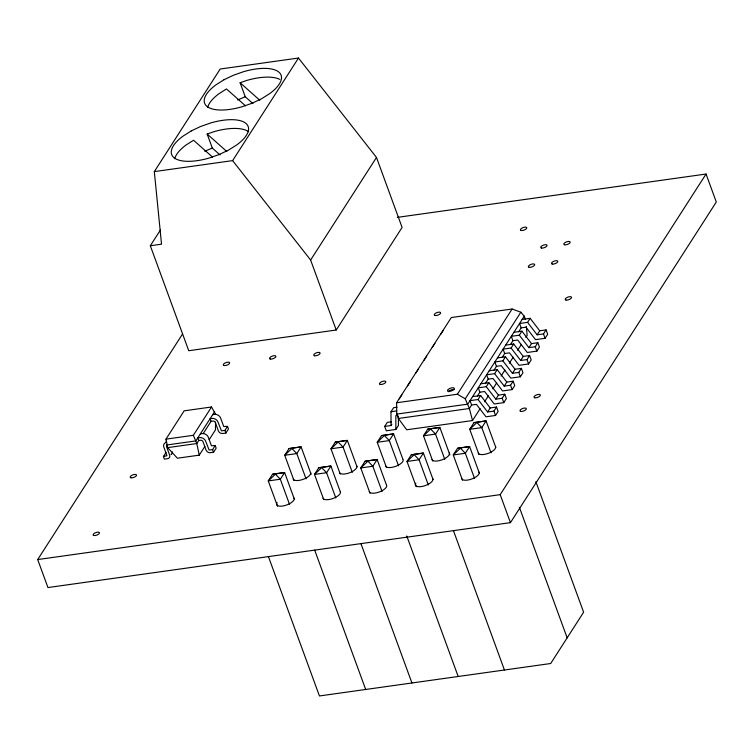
<?xml version="1.0" encoding="UTF-8"?>
<svg xmlns="http://www.w3.org/2000/svg" width="754" height="754" viewBox="0 0 754 754"><rect width="100%" height="100%" fill="white"/><g stroke="black" fill="none" stroke-linecap="round" stroke-linejoin="round"><path stroke-width="1.13" d="M215.531 422.08L215.465 429.903L209.226 439.62M150.319 245.747L161.526 244.183L154.325 171.61L220.196 69.019L298.49 58.039L376.491 157.454L402.099 227.435L336.227 330.016L188.736 350.723L150.319 245.747L160.461 229.97M154.325 171.61L232.618 160.621L298.49 58.039M397.33 217.369L706.055 174.033L716.3 202.025L510.449 522.645L47.945 587.554L37.7 559.562L182.562 333.947M204.862 446.415L199.254 455.152L177.397 458.215L167.661 447.631L165.965 439.148L184.146 410.836L211.535 406.99L215.597 414.257M166.964 445.218A2.036 1.649 32.7 0 0 166.606 446.858L169.65 455.171A3.563 2.875 32.7 0 1 167.577 458.677L164.391 459.129L163.43 456.5L166.031 452.466M165.965 439.148L193.354 435.303L211.535 406.99M336.227 330.016L310.62 260.036L376.491 157.454M214.636 411.627L195.833 440.911L166.7 445.001M200.375 433.842L202.798 433.541A5.099 4.119 32.7 0 1 208.104 436.755L211.45 445.746L215.192 445.557L216.153 448.187L213.561 452.221L210.375 452.673A3.563 2.875 32.7 0 1 206.068 450.053L203.024 441.75A2.036 1.649 32.7 0 0 200.564 440.251L198.745 440.506L196.794 443.541L199.254 455.152M203.156 433.625L211.063 421.326L212.882 421.071A2.036 1.649 32.7 0 1 215.342 422.56L218.387 430.873A3.563 2.875 32.7 0 0 222.694 433.484L225.88 433.041L228.471 428.998L227.51 426.378L223.768 426.557L220.422 417.575A5.099 4.119 32.7 0 0 215.116 414.351L212.694 414.662M198.745 440.506L197.784 437.886L200.206 437.574A5.099 4.119 32.7 0 1 205.512 440.798L209.103 449.987L212.6 449.601L215.192 445.557M211.063 421.326L210.102 418.696L212.524 418.395A5.099 4.119 32.7 0 1 217.831 421.609L221.422 430.807L224.918 430.411L227.51 426.378M294.277 498.884L284.626 472.532L272.562 474.228L268.264 480.92L277.5 506.179M311.148 474.332L301.1 446.886L289.027 448.573L284.729 455.275L293.975 480.524M340.525 492.4L330.883 466.038L318.81 467.734L314.512 474.426L323.758 499.685M356.991 466.745L347.349 440.393L335.276 442.089L330.978 448.781L340.224 474.04M480.138 408.677L472.513 420.553L406.698 429.789L398.376 418.47L396.774 414.097L396.585 402.768L451.307 317.538L512.107 309.008L520.835 312.222L524.256 316.18L525.463 319.46M398.432 416.217L398.442 425.416L395.85 429.45L386.293 430.798L384.691 426.425L391.024 425.529L390.996 411.741L393.597 407.697L397.028 407.217M399.234 398.913L401.825 394.879M407.594 385.888L408.894 383.871M409.328 383.192L410.195 381.844M415.831 373.06L417.132 371.043M417.565 370.374L418.423 369.026M424.068 360.242L426.66 356.199M432.296 347.415L434.898 343.372M440.534 334.587L441.401 333.24M441.835 332.571L443.126 330.554M384.691 426.425L387.283 422.381L391.505 421.788M386.368 484.803L377.132 459.544L365.059 461.241L360.761 467.932L370.007 493.191M402.843 459.158L393.597 433.899L381.524 435.595L377.226 442.287L386.472 467.546M391.024 425.529L391.882 424.182M433.022 479.412L423.38 453.06L411.307 454.747L407.009 461.448L416.255 486.698M449.893 454.86L439.846 427.405L427.782 429.101L423.484 435.793L432.721 461.052M396.585 402.768L457.386 394.238L512.107 309.008M472.513 420.553L469.384 408.508L465.237 398.809L520.835 312.222M524.256 316.18L467.782 404.135L396.774 414.097M471.627 405.021L470.025 400.647L478.036 399.526L487.612 411.976L490.204 407.933L496.537 407.047L498.14 411.42L495.548 415.463L485.981 416.802L476.405 404.351L471.627 405.021L469.384 408.508L398.376 418.47M477.348 396.104L479.855 392.193L484.634 391.524L494.219 403.974L503.776 402.636L506.368 398.593L504.775 394.219L498.441 395.115L495.849 399.149L486.264 386.698L478.253 387.82L479.855 392.193M485.34 383.663L488.224 379.168L493.003 378.499L502.579 390.949L512.145 389.611L514.737 385.567L513.135 381.194L506.801 382.08L504.209 386.123L494.633 373.673L486.622 374.795L488.224 379.168M493.945 370.252L496.452 366.35L501.24 365.671L510.816 378.122L520.373 376.783L522.974 372.74L521.372 368.367L515.039 369.262L512.447 373.296L502.861 360.846L494.86 361.977L496.452 366.35M502.183 357.424L504.69 353.522L509.468 352.853L519.054 365.304L528.611 363.956L531.202 359.922L529.6 355.549L523.276 356.435L520.684 360.478L511.099 348.028L503.088 349.149L504.69 353.522M510.42 344.597L512.927 340.695L517.706 340.026L527.282 352.476L536.848 351.138L539.44 347.094L537.838 342.721L531.504 343.607L528.912 347.651L519.336 335.2L511.325 336.322L512.927 340.695M518.648 331.779L521.155 327.867L525.934 327.198L535.519 339.649L545.076 338.31L547.677 334.267L546.075 329.894L539.741 330.789L537.15 334.823L527.564 322.373L519.563 323.494L521.155 327.867M478.036 399.526L480.628 395.482L490.204 407.933M486.264 386.698L488.856 382.664L498.441 395.115M494.633 373.673L497.225 369.63L506.801 382.08M502.861 360.846L505.463 356.812L515.039 369.262M511.099 348.028L513.691 343.984L523.276 356.435M519.336 335.2L521.928 331.157L531.504 343.607M527.564 322.373L530.166 318.339L539.741 330.789M484.586 401.759L488.394 395.822M492.843 388.894L496.65 382.957M501.099 376.039L504.907 370.101M509.355 363.174L513.172 357.236M517.612 350.318L521.429 344.38M525.868 337.453L527.14 335.473L526.349 326.293M479.271 472.918L469.629 446.566L457.555 448.262L453.258 454.954L462.504 480.213M495.746 447.273L486.094 420.921L474.03 422.608L469.733 429.299L478.969 454.558M487.612 411.976L493.945 411.09L496.537 407.047M495.849 399.149L502.183 398.263L504.775 394.219M504.209 386.123L510.543 385.237L513.135 381.194M512.447 373.296L518.78 372.41L521.372 368.367M520.684 360.478L527.008 359.583L529.6 355.549M528.912 347.651L535.246 346.765L537.838 342.721M537.15 334.823L543.483 333.937L546.075 329.894M37.7 559.562L500.204 494.652L706.055 174.033M237.661 99.943L245.238 96.766L252.939 103.6M204.73 151.234L212.308 148.057L220.008 154.9M245.238 96.766L240.121 82.77L246.586 80.49A40.725 16.437 -20.1 0 1 279.8 79.387M212.308 148.057L207.18 134.061L213.646 131.78A40.725 16.437 -20.1 0 1 248.65 131.771M166.738 442.24L166.238 442.344A5.099 4.119 32.7 0 0 163.703 446.67L166.936 455.727L163.43 456.5M522.154 319.46L530.166 318.339M513.917 332.288L521.928 331.157M505.68 345.106L513.691 343.984M497.451 357.933L505.463 356.812M489.214 370.761L497.225 369.63M480.854 383.786L488.856 382.664M472.617 396.613L480.628 395.482M390.996 411.741L396.717 410.939M167.661 447.631L196.794 443.541L193.354 435.303M397.744 415.388L395.831 415.661L395.85 429.45M474.03 422.608L486.094 420.921L481.797 427.612L469.733 429.299L476.896 422.542L481.797 427.612L491.043 452.871M427.782 429.101L439.846 427.405L435.548 434.097L423.484 435.793L430.647 429.035L435.548 434.097L444.794 459.356M381.524 435.595L393.597 433.899L389.3 440.59L377.226 442.287L384.399 435.529L389.3 440.59L398.546 465.849M335.276 442.089L347.349 440.393L343.051 447.084L330.978 448.781L338.15 442.014L343.051 447.084L352.297 472.343M289.027 448.573L301.1 446.886L296.803 453.578L284.729 455.275L291.892 448.507L296.803 453.578L306.039 478.837M457.555 448.262L469.629 446.566L465.331 453.258L453.258 454.954L460.43 448.187L465.331 453.258L474.577 478.517M411.307 454.747L423.38 453.06L419.083 459.752L407.009 461.448L414.182 454.681L419.083 459.752L428.329 485.011M365.059 461.241L377.132 459.544L372.834 466.245L360.761 467.932L367.924 461.175L372.834 466.245L382.071 491.495M318.81 467.734L330.883 466.038L326.586 472.73L314.512 474.426L321.675 467.668L326.586 472.73L335.822 497.989M272.562 474.228L284.626 472.532L280.328 479.224L268.264 480.92L275.427 474.153L280.328 479.224L289.574 504.483M457.386 394.238L465.237 398.809M240.121 82.77L259.791 100.244M245.465 105.814L226.483 88.953L219.094 93.628A40.725 16.437 -20.1 0 0 207.67 107.426M207.18 134.061L226.85 151.545M212.524 157.105L193.552 140.244L186.163 144.928A40.725 16.437 -20.1 0 0 174.739 158.717M232.618 160.621L310.62 260.036M543.483 333.937L545.076 338.31M535.246 346.765L536.848 351.138M527.008 359.583L528.611 363.956M518.78 372.41L520.373 376.783M510.543 385.237L512.145 389.611M535.849 481.665L583.624 612.21L550.684 663.511L319.432 695.961L268.424 556.575M502.183 398.263L503.776 402.636M493.945 411.09L495.548 415.463M519.383 507.31L567.159 637.856M500.204 494.652L510.449 522.645M453.427 530.599L504.435 669.995M406.774 535.99L458.187 676.489M360.921 543.587L411.938 682.983M314.672 550.081L365.69 689.476M224.918 430.411L225.88 433.041M212.6 449.601L213.561 452.221M495.576 446.528A9.302 3.751 -20.1 0 1 488.479 453.258A9.302 3.751 -20.1 0 1 478.196 453.163M479.11 472.174A9.302 3.751 -20.1 0 1 472.013 478.903A9.302 3.751 -20.1 0 1 461.731 478.809M449.327 453.013A9.302 3.751 -20.1 0 1 442.23 459.752A9.302 3.751 -20.1 0 1 431.948 459.657M432.853 478.667A9.302 3.751 -20.1 0 1 423.465 486.141A9.302 3.751 -20.1 0 1 415.85 483.154M403.079 459.506A9.302 3.751 -20.1 0 1 395.982 466.236A9.302 3.751 -20.1 0 1 385.699 466.142M386.604 485.161A9.302 3.751 -20.1 0 1 379.516 491.891A9.302 3.751 -20.1 0 1 369.234 491.796M356.821 466A9.302 3.751 -20.1 0 1 349.733 472.73A9.302 3.751 -20.1 0 1 339.451 472.635M340.356 491.646A9.302 3.751 -20.1 0 1 333.268 498.385A9.302 3.751 -20.1 0 1 322.985 498.29M310.573 472.494A9.302 3.751 -20.1 0 1 303.485 479.224A9.302 3.751 -20.1 0 1 293.202 479.129M294.107 498.14A9.302 3.751 -20.1 0 1 284.71 505.614A9.302 3.751 -20.1 0 1 277.095 502.626M172.421 451.938A3.563 2.875 32.7 0 1 171.62 454.002M171.309 454.238A3.563 2.875 32.7 0 1 170.96 454.417M166.2 442.051A5.099 4.119 32.7 0 1 166.276 440.93M448.328 391.778A3.6 1.451 -20.1 0 1 454.162 389.545M223.985 79.754L215.898 84.882A40.725 16.437 -20.1 0 0 206.945 106.38A40.725 16.437 -20.1 0 0 242.326 106.672L252.354 103.138L261.723 98.661L269.819 93.534A40.725 16.437 -20.1 0 0 278.773 72.035A40.725 16.437 -20.1 0 0 243.382 71.743L233.363 75.277L223.985 79.754M191.054 131.055L182.958 136.182A40.725 16.437 -20.1 0 0 174.004 157.68A40.725 16.437 -20.1 0 0 209.395 157.972L219.414 154.438L228.792 149.952L236.879 144.825A40.725 16.437 -20.1 0 0 245.832 123.326A40.725 16.437 -20.1 0 0 210.451 123.034L200.423 126.568L191.054 131.055M520.722 411.401A3.355 1.357 -20.1 0 0 526.16 409.328A3.355 1.357 -20.1 0 0 522.579 408.517A3.355 1.357 -20.1 0 0 520.722 411.401M130.923 477.782A3.355 1.357 -20.1 0 0 136.361 475.708A3.355 1.357 -20.1 0 0 132.779 474.897A3.355 1.357 -20.1 0 0 130.923 477.782M565.934 300.035A3.355 1.357 -20.1 0 0 571.372 297.962A3.355 1.357 -20.1 0 0 567.79 297.151A3.355 1.357 -20.1 0 0 565.934 300.035M314.484 355.747A3.355 1.357 -20.1 0 0 319.922 353.664A3.355 1.357 -20.1 0 0 316.341 352.853A3.355 1.357 -20.1 0 0 314.484 355.747M93.873 535.491A3.355 1.357 -20.1 0 0 99.302 533.417A3.355 1.357 -20.1 0 0 95.73 532.607A3.355 1.357 -20.1 0 0 93.873 535.491M521.165 230.47A3.355 1.357 -20.1 0 0 526.603 228.396A3.355 1.357 -20.1 0 0 523.022 227.585A3.355 1.357 -20.1 0 0 521.165 230.47M534.727 397.763A3.355 1.357 -20.1 0 0 540.166 395.69A3.355 1.357 -20.1 0 0 536.584 394.879A3.355 1.357 -20.1 0 0 534.727 397.763M435.011 315.502A3.355 1.357 -20.1 0 0 440.449 313.419A3.355 1.357 -20.1 0 0 436.868 312.608A3.355 1.357 -20.1 0 0 435.011 315.502M270.29 359.036A3.355 1.357 -20.1 0 0 275.728 356.962A3.355 1.357 -20.1 0 0 272.147 356.152A3.355 1.357 -20.1 0 0 270.29 359.036M224.042 365.53A3.355 1.357 -20.1 0 0 229.48 363.447A3.355 1.357 -20.1 0 0 225.898 362.636A3.355 1.357 -20.1 0 0 224.042 365.53M564.576 244.796A3.355 1.357 -20.1 0 0 570.005 242.722A3.355 1.357 -20.1 0 0 566.424 241.911A3.355 1.357 -20.1 0 0 564.576 244.796M541.447 248.038A3.355 1.357 -20.1 0 0 546.876 245.964A3.355 1.357 -20.1 0 0 543.304 245.154A3.355 1.357 -20.1 0 0 541.447 248.038M529.091 267.284A3.355 1.357 -20.1 0 0 534.52 265.21A3.355 1.357 -20.1 0 0 530.939 264.4A3.355 1.357 -20.1 0 0 529.091 267.284M552.211 264.041A3.355 1.357 -20.1 0 0 557.649 261.968A3.355 1.357 -20.1 0 0 554.067 261.157A3.355 1.357 -20.1 0 0 552.211 264.041M380.223 384.446A3.355 1.357 -20.1 0 0 385.652 382.372A3.355 1.357 -20.1 0 0 382.08 381.562A3.355 1.357 -20.1 0 0 380.223 384.446M448.969 391.42A3.6 1.451 -20.1 0 0 454.323 388.678A3.6 1.451 -20.1 0 0 449.45 388.63A3.6 1.451 -20.1 0 0 448.969 391.42"/></g></svg>
